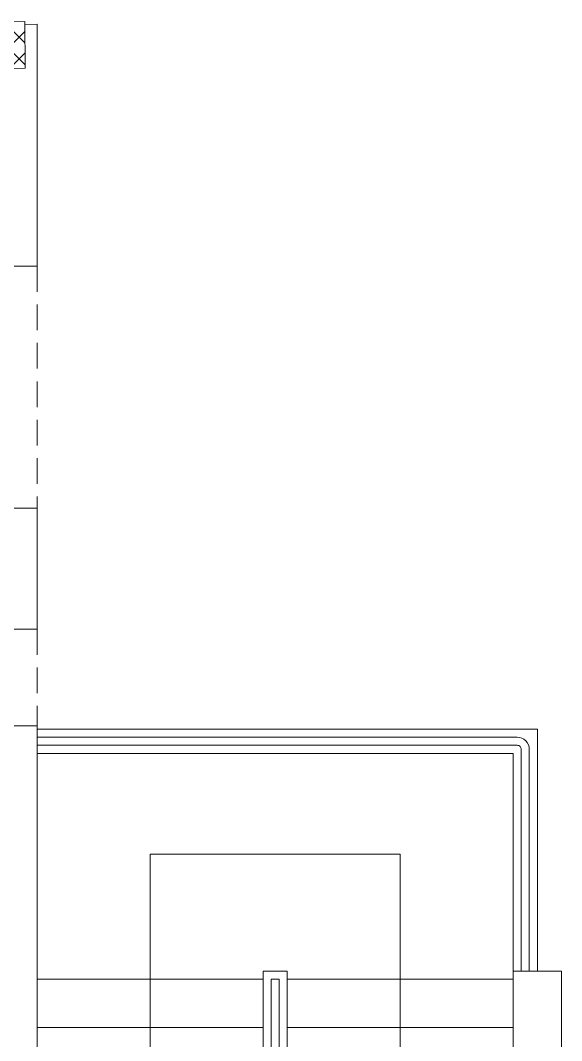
# Model space of a CAD drawing. Header units: inches. Extents: x -12418 to 472786, y -29325 to 19878.
# Drawn here: x 48945 to 52298, y 2502 to 8826 of the extents above; entities that cross this region are included whole.
import ezdxf

# ---------------------------------------------------------------- set-up
doc = ezdxf.new("R2010")
doc.units = ezdxf.units.IN
doc.header["$LTSCALE"] = 25
doc.header["$MEASUREMENT"] = 0
doc.linetypes.add('00-Ground Floor$0$HIDDEN', pattern=[9.525, 6.35, -3.175])
doc.linetypes.add('DASHDOT', pattern=[25.4, 12.7, -6.35, 0, -6.35])
for name, color, linetype, lineweight in [('00-Ground Floor$0$C-HYDR-CTCH', 251, 'Continuous', 5), ('00-Ground Floor$0$Hatch', 254, 'Continuous', 5), ('00-Ground Floor$0$Proj', 251, 'Continuous', 5), ('00-Ground Floor$0$Structure', 251, 'Continuous', 5), ('00-Ground Floor$0$Walls', 251, 'Continuous', 5), ('E-LITE-CLNG-CNDT', 6, 'DASHDOT', 35)]:
    doc.layers.add(name, color=color, linetype=linetype, lineweight=lineweight)

# ---------------------------------------------------------------- blocks, each defined once
blk = doc.blocks.new('00-Ground Floor')
at = {"layer": '00-Ground Floor$0$Hatch'}
h = blk.add_hatch(dxfattribs=at)
h.set_pattern_fill('ANSI37', color=256, scale=30)
h.set_pattern_definition([(45, (-1981.42, -13099.68), (-67.35192, 67.35192), []), (135, (-1981.42, -13099.68), (-67.35192, -67.35192), [])])
h.paths.add_polyline_path([(48971.2, 8818.2), (48367.3, 8810.1), (48371.2, 8521.7), (48975.1, 8529.8)])
h.paths.add_polyline_path([(41810.5, 8810.5), (41227, 8805), (41207, 8513.7), (41790.5, 8519.1)])
h.paths.add_polyline_path([(27433.5, 8803.1), (26834.4, 8799), (26828.7, 8506), (27427.8, 8510)])
h.paths.add_polyline_path([(34618.7, 8805.3), (34017.5, 8797.8), (34009.3, 8512.1), (34610.5, 8519.6)])
h.paths.add_polyline_path([(20214.3, 8812.4), (19607.8, 8790.5), (19622.4, 8498), (20228.8, 8519.8)])
h.paths.add_polyline_path([(13477.7, 8802), (12255.7, 8825.9), (12249.3, 8529.8), (13471.3, 8505.8)])
h.paths.add_polyline_path([(13491.8, 1601.9), (12276.8, 1586.2), (12263.3, 1293.7), (13478.3, 1309.4)])
h.paths.add_polyline_path([(13465.7, -5591.3), (12262.6, -5607.3), (12256.9, -5900.3), (13460, -5884.3)])
h.paths.add_polyline_path([(13484.2, -12790), (12287.5, -12801.4), (12290.4, -13095.9), (13487, -13084.4)])
h.paths.add_polyline_path([(5849.2, -12787.9), (5245.6, -12791.6), (5256.3, -13077.1), (5859.8, -13073.4)])
h.paths.add_polyline_path([(5833.8, -5589.9), (5236.9, -5588.3), (5236.8, -5889.5), (5833.6, -5891)])
h.paths.add_polyline_path([(5843.6, 1599.7), (5224.3, 1600.9), (5213.7, 1298), (5833, 1296.7)])
h.paths.add_polyline_path([(5820.3, 8779.1), (5219.7, 8793.5), (5216, 8503.9), (5816.7, 8489.4)])
h.paths.add_polyline_path([(-1378.8, 8777.2), (-1981.4, 8799.9), (-1979.5, 8511.6), (-1376.9, 8488.9)])
h.paths.add_polyline_path([(-1371.1, -5601.1), (-1973.1, -5608.1), (-1969.7, -5899.7), (-1367.7, -5892.7)])
h.paths.add_polyline_path([(-1353.5, -12795.7), (-1951.9, -12796.7), (-1947.1, -13097.4), (-1348.7, -13096.4)])
h.paths.add_polyline_path([(20233.2, -12782.5), (19627.5, -12795.4), (19633.2, -13096.6), (20238.9, -13083.7)])
h.paths.add_polyline_path([(20226.6, -5590), (19632.3, -5607.6), (19634.4, -5904.1), (20228.7, -5886.6)])
h.paths.add_polyline_path([(20217.9, 1618), (19619, 1610.4), (19623, 1310.2), (20221.9, 1317.9)])
h.paths.add_polyline_path([(27418.3, 1602.8), (26816.3, 1607.5), (26820.6, 1315.3), (27422.5, 1310.7)])
h.paths.add_polyline_path([(27422, -5579.9), (26818.1, -5597.5), (26831.6, -5897.5), (27431.7, -5876.5)])
h.paths.add_polyline_path([(27438.1, -12795.9), (26834.3, -12789.3), (26831.9, -13075), (27435.7, -13081.6)])
h.paths.add_polyline_path([(34636.6, -12785.4), (34039.3, -12800), (34048.3, -13099.7), (34645.6, -13085.1)])
h.paths.add_polyline_path([(34629.3, -5597.1), (34028, -5595.2), (34029.2, -5892.4), (34630.4, -5894.3)])
h.paths.add_polyline_path([(34592.8, 1606.7), (34012, 1611.4), (34031.7, 1321.6), (34612.5, 1316.9)])
h.paths.add_polyline_path([(41796.2, 1606), (41198.6, 1619.8), (41200.6, 1327.8), (41798.2, 1314.1)])
h.paths.add_polyline_path([(41797.2, -5592.6), (41228.8, -5600.2), (41230.6, -5894.3), (41799, -5886.7)])
h.paths.add_polyline_path([(41834.3, -12789.7), (41229, -12792.4), (41230.4, -13096.9), (41835.6, -13094.3)])
h.paths.add_polyline_path([(49008.5, -12790.2), (48420.5, -12774.1), (48407.3, -13081.4), (48995.3, -13097.4)])
h.paths.add_polyline_path([(48992.7, -5590.8), (48389.5, -5589.7), (48387.5, -5886.2), (48990.7, -5887.3)])
at = {"layer": '00-Ground Floor$0$C-HYDR-CTCH', "flags": 128}
blk.add_lwpolyline([(48367.9, 8810.1), (48971.2, 8818.2), (48975.1, 8529.8), (48371.2, 8521.7), (48367.3, 8809.2)], dxfattribs=at)
at = {"layer": '00-Ground Floor$0$Proj', "linetype": '00-Ground Floor$0$HIDDEN'}
for p, q in [((49047.9, 7302.6, 0), (49047.9, 5802.6, 0)), ((49047.9, 5052.6, 0), (49047.9, 4452.6, 0))]:
    blk.add_line(p, q, dxfattribs=at)
at = {"layer": '00-Ground Floor$0$Proj'}
for p, q in [((50597.9, 2932.6, 0), (50447.9, 2932.6, 0)), ((50447.9, 2932.6, 0), (50447.9, 1682.6, 0)), ((50447.9, 2882.6, 0), (49047.9, 2882.6, 0)), ((50497.9, 1734.3, 0), (50497.9, 2882.6, 0)), ((50497.9, 2882.6, 0), (50547.9, 2882.6, 0)), ((51997.9, 2882.6, 0), (50597.9, 2882.6, 0)), ((50447.9, 2582.6, 0), (49047.9, 2582.6, 0)), ((51997.9, 2582.6, 0), (50597.9, 2582.6, 0))]:
    blk.add_line(p, q, dxfattribs=at)
at = {"layer": '00-Ground Floor$0$Proj', "elevation": 0}
for points in [[(52147.9, 2932.6), (52147.9, 4432.6), (49047.9, 4432.6)], [(51997.9, 2932.6), (51997.9, 4282.6), (49047.9, 4282.6)], [(51297.9, -817.4), (51297.9, 3657.6), (49747.9, 3657.6), (49747.9, 1117.8)], [(51297.9, -817.4), (51297.9, 3657.6), (49747.9, 3657.6), (49747.9, 1117.8)], [(50547.9, 2882.6), (50547.9, -767.4), (50597.9, -767.4), (50597.9, 2932.6)]]:
    blk.add_lwpolyline(points, dxfattribs=at)
for points in [[(49047.9, 4382.6), (52022.9, 4382.6, -0.414214), (52097.9, 4307.6), (52097.9, 2932.6)], [(52047.9, 2932.6), (52047.9, 4307.6, 0.414214), (52022.9, 4332.6), (49047.9, 4332.6)]]:
    blk.add_lwpolyline(points, format="xyb", dxfattribs=at)
at = {"layer": '00-Ground Floor$0$Structure', "elevation": 0}
blk.add_lwpolyline([(51997.9, 2932.6), (51997.9, -947.4), (52297.9, -947.4), (52297.9, 2932.6)], close=True, dxfattribs=at)
at = {"layer": '00-Ground Floor$0$Walls'}
for p, q in [((49047.9, 8802.6, 0), (48971.5, 8801.5)), ((49047.9, 8802.6, 0), (49047.9, 7302.6, 0)), ((49047.9, 7302.6, 0), (48817.9, 7302.6, 0)), ((48817.9, 5802.6, 0), (49047.9, 5802.6, 0)), ((49047.9, 5052.6, 0), (49047.9, 5802.6, 0)), ((48817.9, 5052.6, 0), (49047.9, 5052.6, 0)), ((48817.9, 5052.6, 0), (49047.9, 5052.6, 0)), ((48817.9, 4452.6, 0), (49047.9, 4452.6, 0)), ((49047.9, -947.4, 0), (49047.9, 4452.6, 0))]:
    blk.add_line(p, q, dxfattribs=at)

msp = doc.modelspace()

# ---------------------------------------------------------------- block references
at = {"layer": 'E-LITE-CLNG-CNDT'}
msp.add_blockref('00-Ground Floor', (0, 0), dxfattribs=at)

doc.saveas('drawing.dxf')
